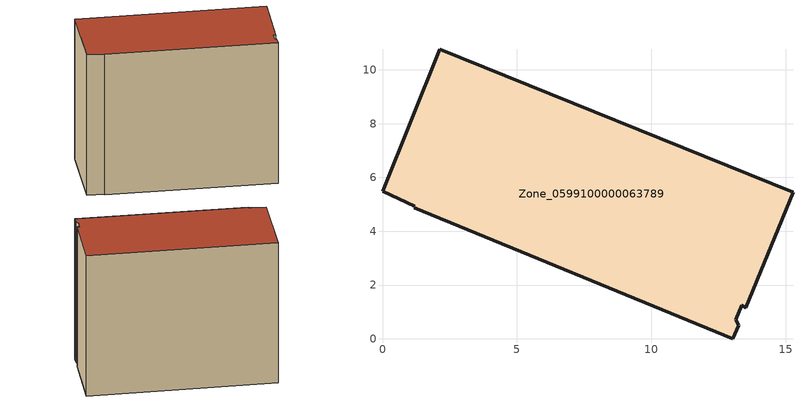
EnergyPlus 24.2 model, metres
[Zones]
Zone_0599100000063789
 floor ground (C_G): 13.14,0.71 13.24,0.51 13.03,0 1.18,4.87 1.2,4.93 0,5.49 2.12,10.77 15.27,5.45 13.5,1.15 13.36,1.25 z0
 wall outside (C_F): 15.27,5.45 2.12,10.77 0,5.49 1.2,4.93 1.18,4.87 13.03,0 13.24,0.51 13.14,0.71 13.36,1.25 13.5,1.15 15.27,5.45 z0:11.58
 roof outside (C_R): 13.5,1.15 15.27,5.45 2.12,10.77 0,5.49 1.2,4.93 1.18,4.87 13.03,0 13.24,0.51 13.14,0.71 13.36,1.25 z11.58
[BUILDING]
Pand.0599100000063789: North Axis=0; Terrain=City; Loads Convergence Tolerance Value=0.04; Temperature Convergence Tolerance Value=0.4; Solar Distribution=FullExterior; Maximum Number of Warmup Days=25; Minimum Number of Warmup Days=1
[Site:Location]
Rotterdam.The.Hague.AP_ZH_NLD Design_Conditions: Latitude=51.96; Longitude=4.45; Time Zone=1; Elevation=-4.5
[SITE:GROUNDTEMPERATURE:BUILDINGSURFACE]
18, 18, 18, 18, 18, 18, 18, 18, 18, 18, 18, 18
[MATERIAL] Thermal Absorptance=0.9; Solar Absorptance=0.7; Visible Absorptance=0.7
Name | Roughness | Thickness | Conductivity | Density | Specific Heat
G.TI.1946 | MediumSmooth | 0.15 | 1 | 540 | 1210
F.TI.1946 | Rough | 0.3 | 0.857143 | 1920 | 840
R.TI.1946 | MediumRough | 0.2 | 0.1 | 1500 | 1000
[CONSTRUCTION]
C_G: G.TI.1946
C_F: F.TI.1946
C_R: R.TI.1946
[ZONE]
Zone_0599100000063789: Type=1; Multiplier=1; Ceiling Height=Autocalculate; Volume=Autocalculate; Floor Area=autocalculate; Part of Total Floor Area=Yes
[ZONEINFILTRATION:DESIGNFLOWRATE]
Infil_Zone_0599100000063789: Zone or ZoneList or Space or SpaceList=Zone_0599100000063789; Schedule=AlwaysOn; Design Flow Rate Calculation Method=Flow/Area; Flow Rate per Floor Area=0.003; Constant Term Coefficient=1; Temperature Term Coefficient=0; Velocity Term Coefficient=0; Velocity Squared Term Coefficient=0
[HVACTEMPLATE:ZONE:IDEALLOADSAIRSYSTEM]
Zone_0599100000063789: Maximum Heating Supply Air Temperature=50; Minimum Cooling Supply Air Temperature=13; Maximum Heating Supply Air Humidity Ratio=0.0156; Minimum Cooling Supply Air Humidity Ratio=0.0077; Heating Limit=NoLimit; Cooling Limit=NoLimit; Dehumidification Control Type=ConstantSensibleHeatRatio; Cooling Sensible Heat Ratio=0.7; Dehumidification Setpoint=60; Humidification Control Type=None; Humidification Setpoint=30; Outdoor Air Method=None; Outdoor Air Flow Rate per Person=0.00944; Outdoor Air Flow Rate per Zone Floor Area=0; Outdoor Air Flow Rate per Zone=0; Demand Controlled Ventilation Type=None; Outdoor Air Economizer Type=NoEconomizer; Heat Recovery Type=None; Sensible Heat Recovery Effectiveness=0.7; Latent Heat Recovery Effectiveness=0.65
[ZONECONTROL:THERMOSTAT]
ThermostatControl_Zone_0599100000063789: Zone or ZoneList=Zone_0599100000063789; Control Type Schedule=DualSetpointControlType; Control 1=Thermostat_Zone_0599100000063789; Temperature Difference Between Cutout And Setpoint=0
[THERMOSTATSETPOINT:DUALSETPOINT]
Thermostat_Zone_0599100000063789: Heating Setpoint Temperature Schedule=HeatingSetpoint_Zone_0599100000063789; Cooling Setpoint Temperature Schedule=CoolingSetpoint_Zone_0599100000063789
[SCHEDULE:COMPACT]
HeatingSetpoint_Zone_0599100000063789: Through: 12/31, For: AllDays, Until: 24:00, 21
CoolingSetpoint_Zone_0599100000063789: Through: 12/31, For: AllDays, Until: 24:00, 24
DualSetpointControlType: Through: 12/31, For: AllDays, Until: 24:00, 4
AlwaysOn: Through: 12/31, For: AllDays, Until: 24:00, 1
